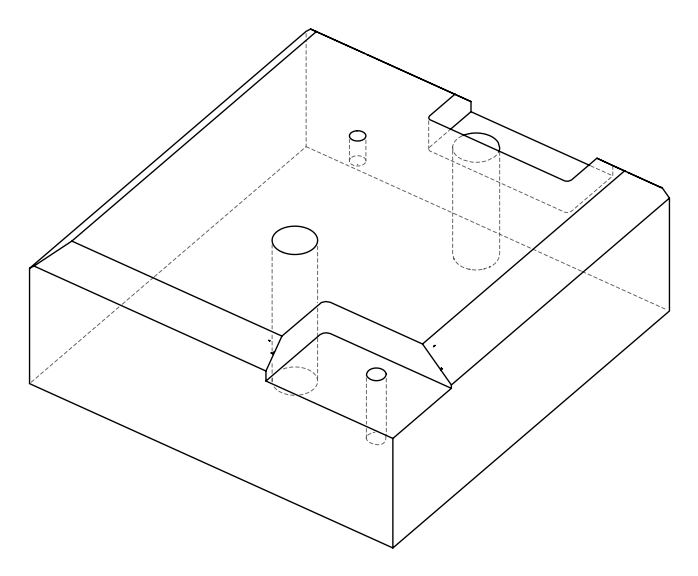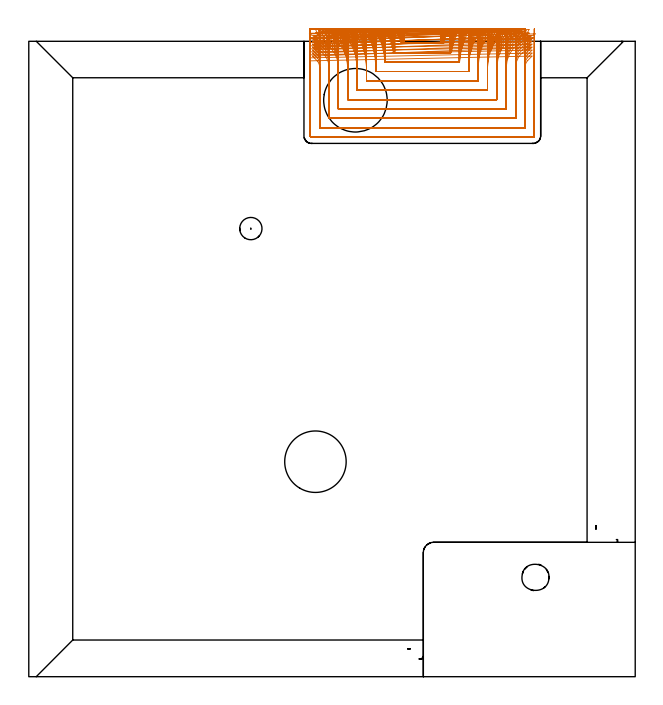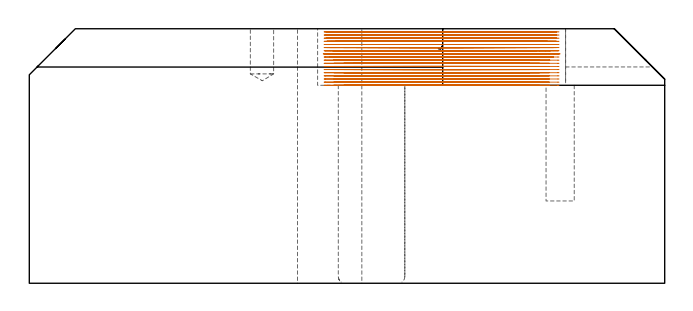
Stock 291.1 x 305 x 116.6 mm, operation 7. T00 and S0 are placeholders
(PLAN: 16 operations, 10 tool changes, 191.4 min)
(1 AREA_MILL | FG_CHAMFER_SURFACE | UGT0205_001 | 6.93 min | 21261 mm3)
(2 AREA_MILL_1 | FG_CHAMFER_SURFACE_1 | UGT0205_001 | 10.15 min | 30386 mm3)
(3 AREA_MILL_2 | FG_CHAMFER_SURFACE_2 | UGT0205_001 | 18.89 min | 63464 mm3)
(4 AREA_MILL_3 | FG_CHAMFER_SURFACE_3 | UGT0205_001 | 1.97 min | 7863 mm3)
(5 AREA_MILL_4 | FG_CHAMFER_SURFACE_4 | UGT0205_001 | 17.07 min | 63951 mm3)
(6 MILL_CORNER_NOTCH_RECTANGULAR | CORNER_NOTCH_RECTANGULAR | NXT0201_009 | Follow Part, ap 2, ae 75% | 35.37 min | 166423 mm3)
(7 MILL_SLOT | SLOT_PARTIAL_RECTANGULAR | NXT0201_008 | Follow Part, ap 1.5, ae 75% | 93.28 min | 141722 mm3)
(8 MILL_THROUGH_HOLE_FROM_SOLID_MATERIAL | STEP1HOLE_1 | NXT0201_007 | Circular | 4.13 min | 65973 mm3)
(9 MILL_BLIND_HOLE_FROM_SOLID_MATERIAL | STEP1POCKET | NXT0201_009 | Spiral | 1.75 min | 6904 mm3)
(10 SPOT_DRILL | STEP1HOLE | NXT0321_9005460120000 | 0.05 min | 185 mm3)
(11 SPOT_DRILL_1 | STEP1POCKET_1 | NXT0321_9005460120000 | 0.03 min | 3 mm3)
(12 DRILL_BLIND_HOLE_INTO_CENTER | STEP1HOLE | UGT0301_219 | 0.07 min | 1083 mm3)
(13 GUN_DRILL_THROUGH_HOLE | STEP1HOLE | UGT0307_009 | 0.65 min | 11892 mm3)
(14 DRILL_TO_ENLARGE_THROUGH_HOLE | STEP1HOLE | NXT0301_104 | 0.49 min | 4761 mm3)
(15 DRILL_TO_ENLARGE_THROUGH_HOLE_1 | STEP1HOLE | UGT0301_394 | 0.52 min | 61720 mm3)
(16 DRILL_BLIND_HOLE_INTO_CENTER_1 | STEP1POCKET_1 | UGT0301_219 | 0.11 min | 1972 mm3)
(TOOL UGT0205_001 | Chamfer Mill 20 x 3 x 45 deg. | D20 FL50 Z2)
(TOOL NXT0201_009 | ENDMILL 8mm [2P460-0800-NA 1630] | D8 FL26 Z6)
(TOOL NXT0201_008 | ENDMILL 6mm [2P460-0600-NA 1630] | D6 FL26 Z6)
(TOOL NXT0201_007 | ENDMILL 25mm [R216.25-25050GCK54P 1620] | D25 R3 FL54 Z5)
(TOOL NXT0321_9005460120000 | NC Spot Drill, 142deg, 12mm, Carbide, Uncoated | D12 PA142 FL30 Z2)
(TOOL UGT0301_219 | Twist Drill 10.7 mm | D10.7 PA118 FL90 Z2)
(TOOL UGT0307_009 | Gun Drill 12 mm | D12 PA130 FL24 Z1)
(TOOL NXT0301_104 | Carbide Drill 14mm [860.1-1400-112A1-MM 2214] | D14 PA140 FL123 Z2)
(TOOL UGT0301_394 | Twist Drill 29.5 mm | D29.5 PA118 FL165 Z2)
(OP 7 MILL_SLOT)
G17 G21 G94 G90
T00 M6
G54
G17 G0 G90 X176.362 Y310.819 S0 M3
G43 Z126.6 H1
Z115.161
G94 G1 X177.388 Y308. F250.
G2 X178.636 Y304. R45. F500.
G1 X199.165
G2 X200.413 Y308. R45.
G1 X201.439 Y310.819 F250.
X171.424 Y310.775
X172.564 Y308.
G2 X175.01 Y299.5 R40.5 F500.
G1 X202.79
G2 X205.238 Y308. R40.5
G1 X206.377 Y310.775 F250.
X166.364 Y310.712
X167.646 Y308.
G2 X171.021 Y295. R36. F500.
G1 X206.779
G2 X210.155 Y308. R36.
G1 X211.437 Y310.712 F250.
X161.121 Y310.618
X162.587 Y308.
G2 X166.6 Y292.614 R31.5 F500.
G1 Y290.5
X211.2
Y292.611
G2 X215.215 Y308. R31.5
G1 X216.68 Y310.618 F250.
X155.578 Y310.465
X157.287 Y308.
G2 X162.1 Y292.614 R27. F500.
G1 Y286.
X215.7
Y292.611
G2 X220.515 Y308. R27.
G1 X222.225 Y310.465 F250.
X149.465 Y310.189
X151.517 Y308.
G2 X157.6 Y292.614 R22.5 F500.
G1 Y281.5
X220.2
Y292.611
G2 X226.285 Y308. R22.5
G1 X228.337 Y310.189 F250.
X141.877 Y309.557
X144.442 Y308.
G2 X153.1 Y292.614 R18. F500.
G1 Y277.
X224.7
Y292.611
G2 X233.363 Y308. R18.
G1 X235.927 Y309.556 F250.
X136.279 Y306.393 F500.
X139.141 Y305.495 F250.
G2 X148.6 Y292.614 R13.5 F500.
G1 Y272.5
X229.2
Y292.611
G2 X238.659 Y305.492 R13.5
G1 X241.522 Y306.39 F250.
X136.413 Y302.009 F500.
X139.1 Y300.676 F250.
G2 X144.1 Y292.614 R9. F500.
G1 Y268.
X233.7
Y292.611
G2 X238.7 Y300.674 R9.
G1 X241.387 Y302.007 F250.
X136.235 Y297.902 F500.
X138.326 Y295.751 F250.
G2 X139.6 Y292.614 R4.5 F500.
G1 Y263.5
X238.2
Y292.611
G2 X239.473 Y295.747 R4.5
G1 X241.564 Y297.899 F250.
X135.1 Y295.614 F500.
Y292.614 F250.
Y259.5 F500.
G3 X135.6 Y259. R0.5
G1 X242.2
G3 X242.7 Y259.5 R0.5
G1 Y292.611
Y295.611 F250.
G0 Z126.6
X176.954 Y310.852
Z113.722
G1 X177.884 Y308.
G2 X178.987 Y304. R45. F500.
G1 X198.814
G2 X199.916 Y308. R45.
G1 X200.846 Y310.852 F250.
X172.09 Y310.816
X173.123 Y308.
G2 X175.232 Y299.5 R40.5 F500.
G1 X202.568
G2 X204.678 Y308. R40.5
G1 X205.711 Y310.816 F250.
X167.126 Y310.766
X168.289 Y308.
G2 X171.088 Y295. R36. F500.
G1 X206.713
G2 X209.512 Y308. R36.
G1 X210.675 Y310.766 F250.
X162.016 Y310.69
X163.344 Y308.
G2 X166.6 Y294.053 R31.5 F500.
G1 Y290.5
X211.2
Y294.051
G2 X214.457 Y308. R31.5
G1 X215.785 Y310.69 F250.
X156.669 Y310.569
X158.219 Y308.
G2 X162.1 Y294.053 R27. F500.
G1 Y286.
X215.7
Y294.051
G2 X219.582 Y308. R27.
G1 X221.132 Y310.569 F250.
X150.896 Y310.354
X152.756 Y308.
G2 X157.6 Y294.053 R22.5 F500.
G1 Y281.5
X220.2
Y294.051
G2 X225.045 Y308. R22.5
G1 X226.905 Y310.354 F250.
X144.154 Y309.896
X146.479 Y308.
G2 X153.1 Y294.053 R18. F500.
G1 Y277.
X224.7
Y294.051
G2 X231.323 Y308. R18.
G1 X233.648 Y309.896 F250.
X136.845 Y307.772 F500.
X139.668 Y306.757 F250.
G2 X148.6 Y294.053 R13.5 F500.
G1 Y272.5
X229.2
Y294.051
G2 X238.133 Y306.755 R13.5
G1 X240.956 Y307.77 F250.
X136.413 Y303.448 F500.
X139.1 Y302.115 F250.
G2 X144.1 Y294.053 R9. F500.
G1 Y268.
X233.7
Y294.051
G2 X238.7 Y302.114 R9.
G1 X241.387 Y303.447 F250.
X136.239 Y299.34 F500.
X138.329 Y297.187 F250.
G2 X139.6 Y294.053 R4.5 F500.
G1 Y263.5
X238.2
Y294.051
G2 X239.473 Y297.188 R4.5
G1 X241.564 Y299.339 F250.
X135.1 Y297.053 F500.
Y294.053 F250.
Y259.5 F500.
G3 X135.6 Y259. R0.5
G1 X242.2
G3 X242.7 Y259.5 R0.5
G1 Y294.051
Y297.051 F250.
G0 Z126.6
X177.493 Y310.882
Z112.283
G1 X178.327 Y308.
G2 X179.288 Y304. R45. F500.
G1 X198.512
G2 X199.474 Y308. R45.
G1 X200.308 Y310.882 F250.
X172.694 Y310.853
X173.62 Y308.
G2 X175.401 Y299.5 R40.5 F500.
G1 X202.399
G2 X204.181 Y308. R40.5
G1 X205.107 Y310.853 F250.
X167.815 Y310.813
X168.857 Y308.
G2 X171.1 Y295.493 R36. F500.
G1 Y295.
X206.7
Y295.489
G2 X208.944 Y308. R36.
G1 X209.986 Y310.813 F250.
X162.819 Y310.753
X164.01 Y308.
G2 X166.6 Y295.493 R31.5 F500.
G1 Y290.5
X211.2
Y295.489
G2 X213.791 Y308. R31.5
G1 X214.982 Y310.753 F250.
X157.639 Y310.659
X159.028 Y308.
G2 X162.1 Y295.493 R27. F500.
G1 Y286.
X215.7
Y295.489
G2 X218.773 Y308. R27.
G1 X220.163 Y310.659 F250.
X152.136 Y310.494
X153.803 Y308.
G2 X157.6 Y295.493 R22.5 F500.
G1 Y281.5
X220.2
Y295.489
G2 X223.999 Y308. R22.5
G1 X225.667 Y310.494 F250.
X145.96 Y310.157
X148.045 Y308.
G2 X153.1 Y295.493 R18. F500.
G1 Y277.
X224.7
Y295.489
G2 X229.758 Y308. R18.
G1 X231.843 Y310.157 F250.
X138.112 Y308.99
X140.828 Y307.717
G2 X148.6 Y295.493 R13.5 F500.
G1 Y272.5
X229.2
Y295.489
G2 X236.975 Y307.716 R13.5
G1 X239.692 Y308.988 F250.
X136.412 Y304.888 F500.
X139.1 Y303.555 F250.
G2 X144.1 Y295.493 R9. F500.
G1 Y268.
X233.7
Y295.489
G2 X238.7 Y303.552 R9.
G1 X241.387 Y304.885 F250.
X136.239 Y300.779 F500.
X138.329 Y298.627 F250.
G2 X139.6 Y295.493 R4.5 F500.
G1 Y263.5
X238.2
Y295.489
G2 X239.473 Y298.625 R4.5
G1 X241.563 Y300.777 F250.
X135.1 Y298.493 F500.
Y295.493 F250.
Y259.5 F500.
G3 X135.6 Y259. R0.5
G1 X242.2
G3 X242.7 Y259.5 R0.5
G1 Y295.489
Y298.489 F250.
G0 Z126.6
X177.979 Y310.908
Z110.844
G1 X178.717 Y308.
G2 X179.541 Y304. R45. F500.
G1 X198.259
G2 X199.083 Y308. R45.
G1 X199.821 Y310.908 F250.
X173.238 Y310.886
X174.058 Y308.
G2 X175.518 Y299.5 R40.5 F500.
G1 X202.282
G2 X203.743 Y308. R40.5
G1 X204.563 Y310.886 F250.
X168.433 Y310.855
X169.356 Y308.
G2 X171.1 Y296.93 R36. F500.
G1 Y295.
X206.7
Y296.929
G2 X208.445 Y308. R36.
G1 X209.367 Y310.855 F250.
X163.536 Y310.809
X164.591 Y308.
G2 X166.6 Y296.93 R31.5 F500.
G1 Y290.5
X211.2
Y296.929
G2 X213.21 Y308. R31.5
G1 X214.264 Y310.809 F250.
X158.496 Y310.736
X159.726 Y308.
G2 X162.1 Y296.93 R27. F500.
G1 Y286.
X215.7
Y296.929
G2 X218.074 Y308. R27.
G1 X219.304 Y310.736 F250.
X153.212 Y310.612
X154.688 Y308.
G2 X157.6 Y296.93 R22.5 F500.
G1 Y281.5
X220.2
Y296.929
G2 X223.112 Y308. R22.5
G1 X224.589 Y310.612 F250.
X147.448 Y310.366
X149.293 Y308.
G2 X153.1 Y296.93 R18. F500.
G1 Y277.
X224.7
Y296.929
G2 X228.508 Y308. R18.
G1 X230.353 Y310.365 F250.
X140.366 Y309.717
X142.827 Y308.
G2 X148.6 Y296.93 R13.5 F500.
G1 Y272.5
X229.2
Y296.929
G2 X234.975 Y308. R13.5
G1 X237.435 Y309.717 F250.
X136.413 Y306.325 F500.
X139.1 Y304.992 F250.
G2 X144.1 Y296.93 R9. F500.
G1 Y268.
X233.7
Y296.929
G2 X238.7 Y304.991 R9.
G1 X241.387 Y306.324 F250.
X136.24 Y302.217 F500.
X138.329 Y300.064 F250.
G2 X139.6 Y296.93 R4.5 F500.
G1 Y263.5
X238.2
Y296.929
G2 X239.472 Y300.063 R4.5
G1 X241.561 Y302.216 F250.
X135.1 Y299.93 F500.
Y296.93 F250.
Y259.5 F500.
G3 X135.6 Y259. R0.5
G1 X242.2
G3 X242.7 Y259.5 R0.5
G1 Y296.929
Y299.929 F250.
G0 Z126.6
X178.416 Y310.931
Z109.405
G1 X179.058 Y308.
G2 X179.746 Y304. R45. F500.
G1 X198.054
G2 X198.743 Y308. R45.
G1 X199.385 Y310.93 F250.
X173.725 Y310.914
X174.438 Y308.
G2 X175.584 Y299.5 R40.5 F500.
G1 X202.216
G2 X203.362 Y308. R40.5
G1 X204.076 Y310.914 F250.
X168.986 Y310.891
X169.788 Y308.
G2 X171.1 Y298.37 R36. F500.
G1 Y295.
X206.7
Y298.368
G2 X208.013 Y308. R36.
G1 X208.815 Y310.891 F250.
X164.175 Y310.856
X165.092 Y308.
G2 X166.6 Y298.37 R31.5 F500.
G1 Y290.5
X211.2
Y298.368
G2 X212.709 Y308. R31.5
G1 X213.626 Y310.856 F250.
X159.254 Y310.803
X160.324 Y308.
G2 X162.1 Y298.37 R27. F500.
G1 Y286.
X215.7
Y298.368
G2 X217.477 Y308. R27.
G1 X218.547 Y310.803 F250.
X154.151 Y310.711
X155.435 Y308.
G2 X157.6 Y298.37 R22.5 F500.
G1 Y281.5
X220.2
Y298.368
G2 X222.366 Y308. R22.5
G1 X223.65 Y310.711 F250.
X148.702 Y310.535
X150.307 Y308.
G2 X153.1 Y298.37 R18. F500.
G1 Y277.
X224.7
Y298.368
G2 X227.494 Y308. R18.
G1 X229.099 Y310.534 F250.
X142.421 Y310.103
X144.561 Y308.
G2 X148.6 Y298.37 R13.5 F500.
G1 Y272.5
X229.2
Y298.368
G2 X233.241 Y308. R13.5
G1 X235.382 Y310.102 F250.
X136.751 Y307.712 F500.
X139.388 Y306.283 F250.
G2 X144.1 Y298.37 R9. F500.
G1 Y268.
X233.7
Y298.368
G2 X238.413 Y306.281 R9.
G1 X241.051 Y307.71 F250.
X136.241 Y303.657 F500.
X138.33 Y301.503 F250.
G2 X139.6 Y298.37 R4.5 F500.
G1 Y263.5
X238.2
Y298.368
G2 X239.472 Y301.503 R4.5
G1 X241.562 Y303.655 F250.
X135.1 Y301.37 F500.
Y298.37 F250.
Y259.5 F500.
G3 X135.6 Y259. R0.5
G1 X242.2
G3 X242.7 Y259.5 R0.5
G1 Y298.368
Y301.368 F250.
G0 Z126.6
X178.806 Y310.95
Z107.967
G1 X179.351 Y308.
G2 X179.906 Y304. R45. F500.
G1 X197.894
G2 X198.45 Y308. R45.
G1 X198.996 Y310.95 F250.
X174.16 Y310.938
X174.766 Y308.
G2 X175.6 Y299.5 R40.5 F500.
G1 X202.2
G2 X203.035 Y308. R40.5
G1 X203.642 Y310.938 F250.
X169.476 Y310.921
X170.158 Y308.
G2 X171.1 Y299.818 R36. F500.
G1 Y295.
X206.7
Y299.811
G2 X207.644 Y308. R36.
G1 X208.326 Y310.921 F250.
X164.739 Y310.897
X165.519 Y308.
G2 X166.6 Y299.818 R31.5 F500.
G1 Y290.5
X211.2
Y299.811
G2 X212.283 Y308. R31.5
G1 X213.063 Y310.897 F250.
X159.921 Y310.859
X160.83 Y308.
G2 X162.1 Y299.818 R27. F500.
G1 Y286.
X215.7
Y299.811
G2 X216.972 Y308. R27.
G1 X217.882 Y310.859 F250.
X154.968 Y310.795
X156.059 Y308.
G2 X157.6 Y299.818 R22.5 F500.
G1 Y281.5
X220.2
Y299.811
G2 X221.743 Y308. R22.5
G1 X222.835 Y310.794 F250.
X149.769 Y310.672
X151.133 Y308.
G2 X153.1 Y299.818 R18. F500.
G1 Y277.
X224.7
Y299.811
G2 X226.67 Y308. R18.
G1 X228.035 Y310.672 F250.
X144.019 Y310.386
X145.838 Y308.
G2 X148.6 Y299.818 R13.5 F500.
G1 Y272.5
X229.2
Y299.811
G2 X231.967 Y308. R13.5
G1 X233.787 Y310.385 F250.
X137.614 Y308.965
X140.107 Y307.296
G2 X144.1 Y299.818 R9. F500.
G1 Y268.
X233.7
Y299.811
G2 X237.696 Y307.292 R9.
G1 X240.189 Y308.96 F250.
X136.229 Y305.107 F500.
X138.323 Y302.958 F250.
G2 X139.6 Y299.818 R4.5 F500.
G1 Y263.5
X238.2
Y299.811
G2 X239.478 Y302.953 R4.5
G1 X241.573 Y305.101 F250.
X135.1 Y302.818 F500.
Y299.818 F250.
Y259.5 F500.
G3 X135.6 Y259. R0.5
G1 X242.2
G3 X242.7 Y259.5 R0.5
G1 Y299.811
Y302.811 F250.
G0 Z126.6
X179.173 Y310.968
Z106.528
G1 X179.613 Y308.
G2 X180.025 Y304. R45. F500.
G1 X197.776
G2 X198.188 Y308. R45.
G1 X198.628 Y310.967 F250.
X174.569 Y310.96
X175.058 Y308.
G2 X175.6 Y301.398 R40.5 F500.
G1 Y299.5
X202.2
Y301.392
G2 X202.743 Y308. R40.5
G1 X203.232 Y310.96 F250.
X169.939 Y310.949
X170.49 Y308.
G2 X171.1 Y301.398 R36. F500.
G1 Y295.
X206.7
Y301.392
G2 X207.312 Y308. R36.
G1 X207.862 Y310.949 F250.
X165.272 Y310.933
X165.9 Y308.
G2 X166.6 Y301.398 R31.5 F500.
G1 Y290.5
X211.2
Y301.392
G2 X211.901 Y308. R31.5
G1 X212.53 Y310.933 F250.
X160.547 Y310.909
X161.28 Y308.
G2 X162.1 Y301.398 R27. F500.
G1 Y286.
X215.7
Y301.392
G2 X216.521 Y308. R27.
G1 X217.255 Y310.909 F250.
X155.729 Y310.868
X156.61 Y308.
G2 X157.6 Y301.398 R22.5 F500.
G1 Y281.5
X220.2
Y301.392
G2 X221.192 Y308. R22.5
G1 X222.073 Y310.868 F250.
X150.745 Y310.791
X151.846 Y308.
G2 X153.1 Y301.398 R18. F500.
G1 Y277.
X224.7
Y301.392
G2 X225.957 Y308. R18.
G1 X227.058 Y310.791 F250.
X145.409 Y310.617
X146.876 Y308.
G2 X148.6 Y301.398 R13.5 F500.
G1 Y272.5
X229.2
Y301.392
G2 X230.928 Y308. R13.5
G1 X232.396 Y310.616 F250.
X139.016 Y310.039
X141.217 Y308.
G2 X144.1 Y301.398 R9. F500.
G1 Y268.
X233.7
Y301.392
G2 X236.59 Y308. R9.
G1 X238.792 Y310.037 F250.
X135.422 Y306.797 F500.
X137.815 Y304.987 F250.
G2 X139.6 Y301.398 R4.5 F500.
G1 Y263.5
X238.2
Y301.392
G2 X239.984 Y304.98 R4.5
G1 X242.375 Y306.791 F250.
X135.1 Y304.398 F500.
Y301.398 F250.
Y259.5 F500.
G3 X135.6 Y259. R0.5
G1 X242.2
G3 X242.7 Y259.5 R0.5
G1 Y301.392
Y304.392 F250.
G0 Z126.6
X179.518 Y310.983
Z105.089
G1 X179.84 Y308.
G2 X180.092 Y304. R45. F500.
G1 X197.708
G2 X197.96 Y308. R45.
G1 X198.282 Y310.983 F250.
X174.954 Y310.979
X175.311 Y308.
G2 X175.6 Y303.172 R40.5 F500.
G1 Y299.5
X202.2
Y303.171
G2 X202.489 Y308. R40.5
G1 X202.847 Y310.979 F250.
X170.373 Y310.973
X170.775 Y308.
G2 X171.1 Y303.172 R36. F500.
G1 Y295.
X206.7
Y303.171
G2 X207.025 Y308. R36.
G1 X207.428 Y310.973 F250.
X165.768 Y310.965
X166.228 Y308.
G2 X166.6 Y303.172 R31.5 F500.
G1 Y290.5
X211.2
Y303.171
G2 X211.572 Y308. R31.5
G1 X212.032 Y310.965 F250.
X161.128 Y310.952
X161.665 Y308.
G2 X162.1 Y303.172 R27. F500.
G1 Y286.
X215.7
Y303.171
G2 X216.135 Y308. R27.
G1 X216.672 Y310.952 F250.
X156.432 Y310.93
X157.076 Y308.
G2 X157.6 Y303.172 R22.5 F500.
G1 Y281.5
X220.2
Y303.171
G2 X220.724 Y308. R22.5
G1 X221.368 Y310.93 F250.
X151.636 Y310.89
X152.441 Y308.
G2 X153.1 Y303.172 R18. F500.
G1 Y277.
X224.7
Y303.171
G2 X225.36 Y308. R18.
G1 X226.165 Y310.89 F250.
X146.634 Y310.802
X147.707 Y308.
G2 X148.6 Y303.172 R13.5 F500.
G1 Y272.5
X229.2
Y303.171
G2 X230.093 Y308. R13.5
G1 X231.166 Y310.802 F250.
X141.086 Y310.532
X142.696 Y308.
G2 X144.1 Y303.172 R9. F500.
G1 Y268.
X233.7
Y303.171
G2 X235.105 Y308. R9.
G1 X236.715 Y310.532 F250.
X134.682 Y308.564
X137.299 Y307.098
G2 X139.6 Y303.172 R4.5 F500.
G1 Y263.5
X238.2
Y303.171
G2 X240.5 Y307.097 R4.5
G1 X243.117 Y308.563 F250.
X135.1 Y306.172 F500.
Y303.172 F250.
Y259.5 F500.
G3 X135.6 Y259. R0.5
G1 X242.2
G3 X242.7 Y259.5 R0.5
G1 Y303.171
Y306.171 F250.
G0 Z126.6
X179.907 Y310.997
Z103.65
G1 X180.049 Y308.
G2 X180.1 Y305.867 R45. F500.
G1 Y304.
X197.7
Y305.874
G2 X197.75 Y308. R45.
G1 X197.892 Y310.997 F250.
X175.386 Y310.996
X175.544 Y308.
G2 X175.6 Y305.867 R40.5 F500.
G1 Y299.5
X202.2
Y305.874
G2 X202.256 Y308. R40.5
G1 X202.413 Y310.996 F250.
X170.859 Y310.995
X171.037 Y308.
G2 X171.1 Y305.867 R36. F500.
G1 Y295.
X206.7
Y305.874
G2 X206.763 Y308. R36.
G1 X206.94 Y310.995 F250.
X166.325 Y310.993
X166.528 Y308.
G2 X166.6 Y305.867 R31.5 F500.
G1 Y290.5
X211.2
Y305.874
G2 X211.272 Y308. R31.5
G1 X211.474 Y310.993 F250.
X161.779 Y310.991
X162.016 Y308.
G2 X162.1 Y305.867 R27. F500.
G1 Y286.
X215.7
Y305.874
G2 X215.784 Y308. R27.
G1 X216.02 Y310.991 F250.
X157.214 Y310.986
X157.499 Y308.
G2 X157.6 Y305.867 R22.5 F500.
G1 Y281.5
X220.2
Y305.874
G2 X220.301 Y308. R22.5
G1 X220.584 Y310.987 F250.
X152.618 Y310.979
X152.973 Y308.
G2 X153.1 Y305.867 R18. F500.
G1 Y277.
X224.7
Y305.874
G2 X224.826 Y308. R18.
G1 X225.18 Y310.979 F250.
X147.957 Y310.962
X148.43 Y308.
G2 X148.6 Y305.867 R13.5 F500.
G1 Y272.5
X229.2
Y305.874
G2 X229.368 Y308. R13.5
G1 X229.841 Y310.963 F250.
X143.133 Y310.915
X143.844 Y308.
G2 X144.1 Y305.867 R9. F500.
G1 Y268.
X233.7
Y305.874
G2 X233.955 Y308. R9.
G1 X234.663 Y310.915 F250.
X137.641 Y310.642
X139.062 Y308.
G2 X139.6 Y305.867 R4.5 F500.
G1 Y263.5
X238.2
Y305.874
G2 X238.734 Y308. R4.5
G1 X240.151 Y310.644 F250.
X135.1 Y308.867
Y305.867
Y259.5 F500.
G3 X135.6 Y259. R0.5
G1 X242.2
G3 X242.7 Y259.5 R0.5
G1 Y305.874
Y308.874 F250.
G0 X180.077 Y311. Z102.211
G1 X180.099 Y308.
G2 X180.1 Y307.67 R45. F500.
G1 Y304.
X197.7
Y307.667
G2 X197.701 Y308. R45.
G1 X197.723 Y311. F250.
X175.574
X175.599 Y308.
G2 X175.6 Y307.67 R40.5 F500.
G1 Y299.5
X202.2
Y307.667
G2 X202.201 Y308. R40.5
G1 X202.226 Y311. F250.
X171.071
X171.098 Y308.
G2 X171.1 Y307.67 R36. F500.
G1 Y295.
X206.7
Y307.667
G2 X206.702 Y308. R36.
G1 X206.729 Y311. F250.
X166.567
X166.598 Y308.
G2 X166.6 Y307.67 R31.5 F500.
G1 Y290.5
X211.2
Y307.667
G2 X211.202 Y308. R31.5
G1 X211.233 Y311. F250.
X162.061
X162.098 Y308.
G2 X162.1 Y307.67 R27. F500.
G1 Y286.
X215.7
Y307.667
G2 X215.702 Y308. R27.
G1 X215.739 Y311. F250.
X157.554
X157.598 Y308.
G2 X157.6 Y307.67 R22.5 F500.
G1 Y281.5
X220.2
Y307.667
G2 X220.202 Y308. R22.5
G1 X220.247 Y311. F250.
X153.042 Y310.999
X153.097 Y308.
G2 X153.1 Y307.67 R18. F500.
G1 Y277.
X224.7
Y307.667
G2 X224.703 Y308. R18.
G1 X224.759 Y310.999 F250.
X148.523
X148.596 Y308.
G2 X148.6 Y307.67 R13.5 F500.
G1 Y272.5
X229.2
Y307.667
G2 X229.204 Y308. R13.5
G1 X229.278 Y310.999 F250.
X143.984 Y310.998
X144.094 Y308.
G2 X144.1 Y307.67 R9. F500.
G1 Y268.
X233.7
Y307.667
G2 X233.706 Y308. R9.
G1 X233.817 Y310.998 F250.
X139.368 Y310.992
X139.588 Y308.
G2 X139.6 Y307.67 R4.5 F500.
G1 Y263.5
X238.2
Y307.667
G2 X238.212 Y308. R4.5
G1 X238.434 Y310.992 F250.
X135.1 Y310.67
Y307.67
Y259.5 F500.
G3 X135.6 Y259. R0.5
G1 X242.2
G3 X242.7 Y259.5 R0.5
G1 Y307.667
Y310.667 F250.
G0 X180.1 Y311. Z100.772
G1 Y308.
Y304. F500.
X197.7
Y308.
Y311. F250.
X175.6
Y308.
Y299.5 F500.
X202.2
Y308.
Y311. F250.
X171.1
Y308.
Y295. F500.
X206.7
Y308.
Y311. F250.
X166.6
Y308.
Y290.5 F500.
X211.2
Y308.
Y311. F250.
X162.1
Y308.
Y286. F500.
X215.7
Y308.
Y311. F250.
X157.6
Y308.
Y281.5 F500.
X220.2
Y308.
Y311. F250.
X153.1
Y308.
Y277. F500.
X224.7
Y308.
Y311. F250.
X148.6
Y308.
Y272.5 F500.
X229.2
Y308.
Y311. F250.
X144.1
Y308.
Y268. F500.
X233.7
Y308.
Y311. F250.
X139.6
Y308.
Y263.5 F500.
X238.2
Y308.
Y311. F250.
X135.1
Y308.
Y259.5 F500.
G3 X135.6 Y259. R0.5
G1 X242.2
G3 X242.7 Y259.5 R0.5
G1 Y308.
Y311. F250.
G0 X180.1 Z99.333
G1 Y308.
Y304. F500.
X197.7
Y308.
Y311. F250.
X175.6
Y308.
Y299.5 F500.
X202.2
Y308.
Y311. F250.
X171.1
Y308.
Y295. F500.
X206.7
Y308.
Y311. F250.
X166.6
Y308.
Y290.5 F500.
X211.2
Y308.
Y311. F250.
X162.1
Y308.
Y286. F500.
X215.7
Y308.
Y311. F250.
X157.6
Y308.
Y281.5 F500.
X220.2
Y308.
Y311. F250.
X153.1
Y308.
Y277. F500.
X224.7
Y308.
Y311. F250.
X148.6
Y308.
Y272.5 F500.
X229.2
Y308.
Y311. F250.
X144.1
Y308.
Y268. F500.
X233.7
Y308.
Y311. F250.
X139.6
Y308.
Y263.5 F500.
X238.2
Y308.
Y311. F250.
X135.1
Y308.
Y259.5 F500.
G3 X135.6 Y259. R0.5
G1 X242.2
G3 X242.7 Y259.5 R0.5
G1 Y308.
Y311. F250.
G0 X180.1 Z97.894
G1 Y308.
Y304. F500.
X197.7
Y308.
Y311. F250.
X175.6
Y308.
Y299.5 F500.
X202.2
Y308.
Y311. F250.
X171.1
Y308.
Y295. F500.
X206.7
Y308.
Y311. F250.
X166.6
Y308.
Y290.5 F500.
X211.2
Y308.
Y311. F250.
X162.1
Y308.
Y286. F500.
X215.7
Y308.
Y311. F250.
X157.6
Y308.
Y281.5 F500.
X220.2
Y308.
Y311. F250.
X153.1
Y308.
Y277. F500.
X224.7
Y308.
Y311. F250.
X148.6
Y308.
Y272.5 F500.
X229.2
Y308.
Y311. F250.
X144.1
Y308.
Y268. F500.
X233.7
Y308.
Y311. F250.
X139.6
Y308.
Y263.5 F500.
X238.2
Y308.
Y311. F250.
X135.1
Y308.
Y259.5 F500.
G3 X135.6 Y259. R0.5
G1 X242.2
G3 X242.7 Y259.5 R0.5
G1 Y308.
Y311. F250.
G0 X180.1 Z96.456
G1 Y308.
Y304. F500.
X197.7
Y308.
Y311. F250.
X175.6
Y308.
Y299.5 F500.
X202.2
Y308.
Y311. F250.
X171.1
Y308.
Y295. F500.
X206.7
Y308.
Y311. F250.
X166.6
Y308.
Y290.5 F500.
X211.2
Y308.
Y311. F250.
X162.1
Y308.
Y286. F500.
X215.7
Y308.
Y311. F250.
X157.6
Y308.
Y281.5 F500.
X220.2
Y308.
Y311. F250.
X153.1
Y308.
Y277. F500.
X224.7
Y308.
Y311. F250.
X148.6
Y308.
Y272.5 F500.
X229.2
Y308.
Y311. F250.
X144.1
Y308.
Y268. F500.
X233.7
Y308.
Y311. F250.
X139.6
Y308.
Y263.5 F500.
X238.2
Y308.
Y311. F250.
X135.1
Y308.
Y259.5 F500.
G3 X135.6 Y259. R0.5
G1 X242.2
G3 X242.7 Y259.5 R0.5
G1 Y308.
Y311. F250.
G0 X180.1 Z95.017
G1 Y308.
Y304. F500.
X197.7
Y308.
Y311. F250.
X175.6
Y308.
Y299.5 F500.
X202.2
Y308.
Y311. F250.
X171.1
Y308.
Y295. F500.
X206.7
Y308.
Y311. F250.
X166.6
Y308.
Y290.5 F500.
X211.2
Y308.
Y311. F250.
X162.1
Y308.
Y286. F500.
X215.7
Y308.
Y311. F250.
X157.6
Y308.
Y281.5 F500.
X220.2
Y308.
Y311. F250.
X153.1
Y308.
Y277. F500.
X224.7
Y308.
Y311. F250.
X148.6
Y308.
Y272.5 F500.
X229.2
Y308.
Y311. F250.
X144.1
Y308.
Y268. F500.
X233.7
Y308.
Y311. F250.
X139.6
Y308.
Y263.5 F500.
X238.2
Y308.
Y311. F250.
X135.1
Y308.
Y259.5 F500.
G3 X135.6 Y259. R0.5
G1 X242.2
G3 X242.7 Y259.5 R0.5
G1 Y308.
Y311. F250.
G0 X180.1 Z93.578
G1 Y308.
Y304. F500.
X197.7
Y308.
Y311. F250.
X175.6
Y308.
Y299.5 F500.
X202.2
Y308.
Y311. F250.
X171.1
Y308.
Y295. F500.
X206.7
Y308.
Y311. F250.
X166.6
Y308.
Y290.5 F500.
X211.2
Y308.
Y311. F250.
X162.1
Y308.
Y286. F500.
X215.7
Y308.
Y311. F250.
X157.6
Y308.
Y281.5 F500.
X220.2
Y308.
Y311. F250.
X153.1
Y308.
Y277. F500.
X224.7
Y308.
Y311. F250.
X148.6
Y308.
Y272.5 F500.
X229.2
Y308.
Y311. F250.
X144.1
Y308.
Y268. F500.
X233.7
Y308.
Y311. F250.
X139.6
Y308.
Y263.5 F500.
X238.2
Y308.
Y311. F250.
X135.1
Y308.
Y259.5 F500.
G3 X135.6 Y259. R0.5
G1 X242.2
G3 X242.7 Y259.5 R0.5
G1 Y308.
Y311. F250.
G0 X180.1 Z92.139
G1 Y308.
Y304. F500.
X197.7
Y308.
Y311. F250.
X175.6
Y308.
Y299.5 F500.
X202.2
Y308.
Y311. F250.
X171.1
Y308.
Y295. F500.
X206.7
Y308.
Y311. F250.
X166.6
Y308.
Y290.5 F500.
X211.2
Y308.
Y311. F250.
X162.1
Y308.
Y286. F500.
X215.7
Y308.
Y311. F250.
X157.6
Y308.
Y281.5 F500.
X220.2
Y308.
Y311. F250.
X153.1
Y308.
Y277. F500.
X224.7
Y308.
Y311. F250.
X148.6
Y308.
Y272.5 F500.
X229.2
Y308.
Y311. F250.
X144.1
Y308.
Y268. F500.
X233.7
Y308.
Y311. F250.
X139.6
Y308.
Y263.5 F500.
X238.2
Y308.
Y311. F250.
X135.1
Y308.
Y259.5 F500.
G3 X135.6 Y259. R0.5
G1 X242.2
G3 X242.7 Y259.5 R0.5
G1 Y308.
Y311. F250.
G0 X180.1 Z90.7
G1 Y308.
Y304. F500.
X197.7
Y308.
Y311. F250.
X175.6
Y308.
Y299.5 F500.
X202.2
Y308.
Y311. F250.
X171.1
Y308.
Y295. F500.
X206.7
Y308.
Y311. F250.
X166.6
Y308.
Y290.5 F500.
X211.2
Y308.
Y311. F250.
X162.1
Y308.
Y286. F500.
X215.7
Y308.
Y311. F250.
X157.6
Y308.
Y281.5 F500.
X220.2
Y308.
Y311. F250.
X153.1
Y308.
Y277. F500.
X224.7
Y308.
Y311. F250.
X148.6
Y308.
Y272.5 F500.
X229.2
Y308.
Y311. F250.
X144.1
Y308.
Y268. F500.
X233.7
Y308.
Y311. F250.
X139.6
Y308.
Y263.5 F500.
X238.2
Y308.
Y311. F250.
X135.1
Y308.
Y259.5 F500.
G3 X135.6 Y259. R0.5
G1 X242.2
G3 X242.7 Y259.5 R0.5
G1 Y308.
Y311. F250.
G0 Z126.6
M5
M2
